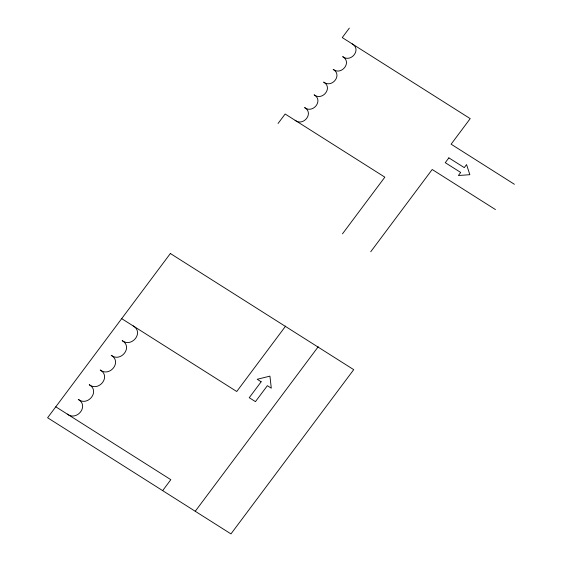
<?xml version="1.0" encoding="UTF-8"?>
<svg xmlns="http://www.w3.org/2000/svg" width="562" height="562" viewBox="0 0 562 562"><rect width="100%" height="100%" fill="white"/><g stroke="black" fill="none" stroke-linecap="round" stroke-linejoin="round"><path stroke-width="0.84" d="M278.05 123.492L285.145 114.002L384.851 177.163L342.476 233.848M349.346 28.1L342.251 37.591L470.211 118.638L451.11 144.195L514.392 184.28M162.65 490.633L170.834 479.681L55.793 406.811M285.622 326.101L236.735 391.51L121.687 318.64M370.73 251.748L432.199 169.499L495.48 209.584M195.246 511.279L318.218 346.747M352.205 43.892C361.872 49.512 350.934 63.056 342.687 56.629C352.36 62.249 341.415 75.793 333.168 69.365C342.841 74.985 331.896 88.529 323.649 82.101C333.322 87.728 322.37 101.258 314.13 94.838C323.803 100.465 312.851 113.995 304.611 107.574C314.284 113.194 303.339 126.738 295.092 120.31M133.173 325.911C144.329 332.395 131.698 348.026 122.186 340.607C133.342 347.091 120.718 362.722 111.206 355.303C122.361 361.788 109.73 377.418 100.219 370C111.381 376.491 98.75 392.107 89.239 384.696C100.394 391.18 87.77 406.804 78.259 399.385C89.414 405.869 76.783 421.5 67.271 414.082M170.363 253.511L47.608 417.756L230.961 533.9L353.716 369.656L170.363 253.511M261.154 381.767L249.24 397.706L255.45 401.633L267.364 385.694L271.291 388.187L269.936 376.133L257.22 379.273L261.154 381.767M448.862 157.866L445.259 162.685L460.685 172.45L458.402 175.506L469.839 174.698L466.565 164.582L464.289 167.631L448.862 157.866"/></g></svg>
